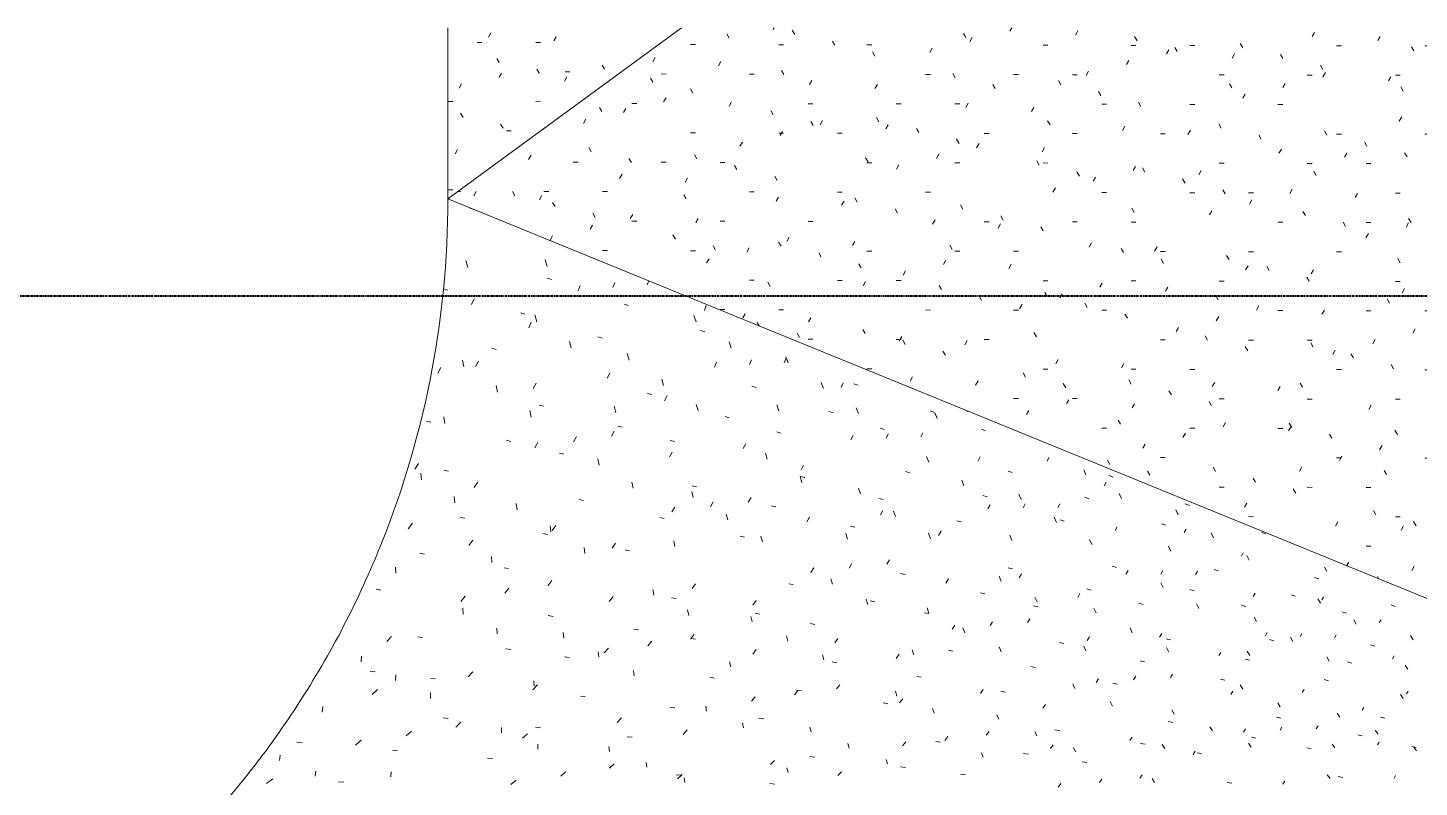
# Model space of a CAD drawing. Header units: millimetres. Extents: x -44657 to 28812, y -28146 to 16565.
# Drawn here: x -5816 to 3784, y 11326 to 16565 of the extents above; entities that cross this region are included whole.
import ezdxf

# ---------------------------------------------------------------- set-up
doc = ezdxf.new("R2010")
doc.units = ezdxf.units.MM
doc.linetypes.add('Center', pattern=[31.75, 6.35, -4.7625, 15.875, -4.7625])
for name, color, linetype, lineweight in [('A-FLOR', 192, 'Continuous', 9), ('A-FLOR-PATT', 8, 'Continuous', 9), ('C-PROP-LINE', 91, 'Center', 40)]:
    doc.layers.add(name, color=color, linetype=linetype, lineweight=lineweight)

# ---------------------------------------------------------------- blocks, each defined once
blk = doc.blocks.new('FP_6-NEW PROPOSED GROUND STOREY PLAN _White Box_')
at = {"layer": 'A-FLOR-PATT', "color": 255, "lineweight": 5}
for p, q in [((-2765.8, 15321.2), (-2736.8, 15310.9)), ((-2780.3, 14910.2), (-2793.9, 14958.7)), ((-2232.2, 14918.6), (-2247.4, 14965.8)), ((-2231.7, 14837.5), (-2202.6, 14827.7)), ((-2004.8, 14786.6), (-2019.2, 14750.1)), ((-1766, 14808.8), (-1779.5, 14773.1)), ((-1531.9, 14819.4), (-1542.1, 14791.9)), ((-2948.3, 14763.7), (-2919, 14754.7)), ((-2737.1, 14695.7), (-2754.3, 14656.8)), ((-2415.3, 14598.9), (-2386.1, 14589.8)), ((-1702.6, 14658.5), (-1673.5, 14648.6)), ((-1135.1, 14648.2), (-1148.1, 14614.6)), ((-2342.6, 14533.2), (-2359.5, 14495.5)), ((-2304, 14537), (-2316.8, 14583.7)), ((-1204.7, 14535.9), (-1220.2, 14579.9)), ((-2066.7, 14355.8), (-2079.1, 14401.5)), ((-1883, 14432), (-1853.7, 14422.8)), ((-1173.8, 14477.3), (-1144.7, 14467.3)), ((-2614.6, 14354.3), (-2585.1, 14345.8)), ((-1667.8, 14272.2), (-1680.9, 14316.8)), ((-962.2, 14354), (-977.4, 14397.2)), ((-2966.7, 14221.1), (-2987.8, 14181.7)), ((-2807.7, 14225.5), (-2817.2, 14272.5)), ((-2706.3, 14264.5), (-2726.2, 14225.8)), ((-1063.8, 14257), (-1078.7, 14223.4)), ((-823, 14273.7), (-837.2, 14240.9)), ((-584.1, 14286.2), (-597.7, 14254.2)), ((-569.5, 14253.5), (-585, 14295.5)), ((-2309, 14113.9), (-2328.5, 14076.4)), ((-1801.5, 14182.9), (-1818.9, 14147)), ((-1429.6, 14096.2), (-1442.4, 14139.9)), ((-326.9, 14076.8), (-342.1, 14118)), ((-190.1, 14114.3), (-203.7, 14083.6)), ((-2575.1, 14050.6), (-2584.4, 14096.7)), ((-1541.2, 14042.5), (-1511.7, 14033.8)), ((-1405.6, 14027), (-1422.7, 13992.3)), ((-820, 14091.9), (-790.8, 14082.4)), ((-117, 14108.6), (-88, 14098.4)), ((-2342.2, 13879.4), (-2351.4, 13924.5)), ((-2287.4, 13961.5), (-2257.6, 13953.6)), ((-1760.1, 13909.4), (-1771.2, 13953.4)), ((-1191.4, 13923.7), (-1204, 13966.6)), ((-633.6, 13921.9), (-647.5, 13963.5)), ((-84.6, 13903.7), (-99.6, 13943.9)), ((411.1, 13921.1), (440.1, 13910.7)), ((667.5, 13921.9), (664.5, 13915.5)), ((-3065.6, 13850.4), (-3035.2, 13843.2)), ((-2939.8, 13834), (-2946.8, 13880.1)), ((-1005.7, 13883.4), (-976.3, 13874.6)), ((-289.3, 13918.6), (-260.2, 13909.1)), ((457.9, 13868.7), (442.1, 13907.6)), ((-2031.3, 13744.6), (-2052.1, 13708.2)), ((-1770.3, 13782.2), (-1790, 13746.5)), ((-1745, 13816.4), (-1715.2, 13808.4)), ((-649.2, 13776.2), (-619.8, 13767.3)), ((-122.1, 13752.8), (-137.1, 13722.1)), ((64.2, 13802), (93.4, 13792.3)), ((119.8, 13763.9), (105.3, 13734)), ((359.7, 13770.9), (345.8, 13741.8)), ((763, 13794.9), (792.1, 13784.4)), ((-2514.1, 13719), (-2483.8, 13711.7)), ((-2296.5, 13703.4), (-2318.5, 13666.4)), ((-1370.5, 13638.1), (-1389.6, 13603.7)), ((-1384, 13718.5), (-1354.2, 13710.4)), ((-862, 13695.6), (-879.3, 13662.6)), ((-3120.3, 13558.5), (-3146.3, 13519.6)), ((-2147.2, 13630.3), (-2117, 13622.9)), ((-1874.8, 13548), (-1883.8, 13591.1)), ((-714.2, 13589.8), (-726.7, 13630.7)), ((-464.1, 13546.3), (-480.9, 13514.5)), ((399.6, 13568.1), (384.9, 13606.5)), ((754.2, 13605.6), (740.5, 13577.8)), ((1229.4, 13600.9), (1216.3, 13574.7)), ((-3099.9, 13446), (-3104.5, 13491.1)), ((-2945.5, 13512.9), (-2914.7, 13506.3)), ((-474.9, 13428.3), (-487.4, 13468.2)), ((-483.5, 13469.8), (-453.9, 13461.5)), ((240.8, 13504.1), (270.1, 13495)), ((642.1, 13405.6), (627.3, 13443.2)), ((947.2, 13506.2), (976.3, 13496.3)), ((1485, 13480.2), (1469, 13516)), ((1642.7, 13475.2), (1671.7, 13464.6)), ((-2712.3, 13430.3), (-2737.6, 13392.6)), ((-1639.9, 13387.8), (-1648.9, 13430)), ((-1224.7, 13324.7), (-1234.7, 13365.9)), ((-1232.6, 13404.6), (-1202.5, 13397)), ((-71.5, 13349.1), (-84.7, 13388)), ((1037.5, 13309.8), (1022.4, 13346.3)), ((1623.5, 13430.3), (1610.5, 13405.4)), ((1729.2, 13317.3), (1713.2, 13352.2)), ((-2870.5, 13287.7), (-2875.1, 13331.8)), ((-2439.8, 13240.1), (-2445.7, 13283.3)), ((-2013.3, 13309.7), (-1982.7, 13302.9)), ((-1351.4, 13258.3), (-1372.6, 13224.3)), ((-1086.7, 13293.6), (-1106.8, 13260.2)), ((-826.1, 13325.3), (-845.2, 13292.6)), ((-685.7, 13266.4), (-655.6, 13258.7)), ((55.4, 13317.8), (85, 13309.4)), ((773.8, 13338), (803.1, 13328.8)), ((823.2, 13273.9), (808.5, 13246.2)), ((1065, 13279.4), (1050.9, 13252.5)), ((1305.1, 13280.9), (1291.3, 13254.8)), ((1476.4, 13325.9), (1505.5, 13315.9)), ((2170.3, 13280.6), (2199.4, 13269.8)), ((-2832.2, 13186.9), (-2800.9, 13180.8)), ((-1456.2, 13185.1), (-1425.6, 13178.2)), ((-986.9, 13169.7), (-997.1, 13209.9)), ((-423.3, 13187.8), (-441.7, 13156.3)), ((84.1, 13233.7), (67.4, 13203.7)), ((169.8, 13192.7), (156.6, 13230.7)), ((593.4, 13163.7), (622.9, 13155.2)), ((1281.2, 13152.6), (1265.9, 13188.1)), ((1306.1, 13169.8), (1335.4, 13160.5)), ((2120.7, 13204.4), (2104.6, 13238.2)), ((-3162.5, 13146.9), (-3191.3, 13108.8)), ((-2262.9, 13075.5), (-2231.6, 13069.3)), ((-2206.8, 13086.9), (-2212.8, 13129)), ((-2172.8, 13131.4), (-2197.7, 13095.6)), ((-900.6, 13058.5), (-870.1, 13051.4)), ((-747.8, 13018.3), (-758.2, 13057.5)), ((-160.9, 13036.7), (-172.9, 13074.9)), ((-140, 13126.2), (-110, 13118.4)), ((412.1, 13039.9), (398.8, 13077)), ((484.6, 13090.9), (468.4, 13062.2)), ((973.5, 13027.4), (959, 13063.3)), ((1700.7, 13122.2), (1687.2, 13097.3)), ((2005.4, 13143.5), (2034.4, 13133.4)), ((2175.7, 13106.5), (2162.7, 13083.3)), ((2365.3, 13046.7), (2349.2, 13079.6)), ((2698, 13083.8), (2727, 13072.9)), ((-2746.1, 13030.2), (-2774, 12993.3)), ((-1972.1, 12937.4), (-1978.4, 12978.5)), ((-1760.3, 13009.5), (-1784.3, 12974.9)), ((-1695.3, 12962.1), (-1664.2, 12955.8)), ((-1350.8, 12985), (-1359.3, 13025.2)), ((1525.5, 12998.9), (1510.1, 13033.5)), ((2070.3, 12954), (2054.4, 12987.3)), ((-3112.2, 12939.4), (-3080.1, 12933.9)), ((-2613.7, 12876.1), (-2617.6, 12918.1)), ((-130.3, 12867.9), (-149.2, 12837.5)), ((128.8, 12893.8), (110.9, 12864.1)), ((2570.4, 12942.5), (2557.6, 12920.5)), ((2610.3, 12892.4), (2594, 12924.4)), ((-3277.9, 12801.7), (-3279.1, 12844.4)), ((-2530.6, 12838.9), (-2498.7, 12833.3)), ((-393.4, 12838.4), (-413.4, 12807.4)), ((205.9, 12799.1), (236.3, 12791.9)), ((900.7, 12745.2), (886.8, 12780.4)), ((947.8, 12839.5), (977.6, 12831.6)), ((1039.6, 12797.1), (1023.9, 12770.1)), ((1666.5, 12849.3), (1696, 12840.5)), ((1774.9, 12820.4), (1761, 12795.6)), ((2015.7, 12820.3), (2002.2, 12796.3)), ((2254.8, 12816.2), (2241.6, 12793)), ((2369, 12827.1), (2398.2, 12817.6)), ((3062.3, 12772.3), (3091.3, 12761.9)), ((3147.7, 12814), (3131.4, 12844.6)), ((-3412.9, 12690.8), (-3380.1, 12685.9)), ((-2496.3, 12698.6), (-2525.1, 12663.1)), ((-2200.5, 12750.8), (-2227.7, 12715.8)), ((-1497, 12649.5), (-1503.9, 12688.6)), ((-1209.4, 12729.4), (-1232.8, 12696.6)), ((-565.8, 12729.4), (-534.8, 12722.9)), ((-264.8, 12726.4), (-275.7, 12763.7)), ((535.4, 12762.7), (518.2, 12734.2)), ((1489.9, 12693.1), (1519.7, 12685)), ((2017, 12702.2), (2001.2, 12735)), ((2201.8, 12688.9), (2231.2, 12680)), ((-2798.3, 12643.4), (-2828.6, 12607.5)), ((-1778.5, 12640.3), (-1804.7, 12606.5)), ((-1373.9, 12632.1), (-1342.2, 12626.3)), ((-791.7, 12613.9), (-814.2, 12582.3)), ((-20.5, 12585.9), (-31.8, 12622.3)), ((-3.6, 12610.2), (27.2, 12603.5)), ((757, 12666.4), (787.3, 12659.1)), ((1123.6, 12576.9), (1153.8, 12569.4)), ((1147.3, 12603.3), (1133, 12637.5)), ((1443.2, 12660.9), (1428.2, 12635.1)), ((1850.7, 12594.4), (1880.4, 12586.2)), ((2264.6, 12559.2), (2248.5, 12591.1)), ((2558.2, 12580.8), (2587.5, 12571.9)), ((2652, 12664.1), (2639.2, 12642.1)), ((2899.6, 12652.6), (2928.8, 12643)), ((3102.2, 12594.5), (3085.5, 12624.7)), ((3124.9, 12637.4), (3112.4, 12617.1)), ((3590.3, 12583.5), (3619.4, 12573)), ((-2812.9, 12519), (-2814.9, 12559.6)), ((-2225.1, 12509.1), (-2192.5, 12504)), ((-1256.1, 12511), (-1263.5, 12549.2)), ((-818.1, 12466.8), (-826.7, 12504)), ((-798.7, 12525.9), (-767.1, 12520)), ((370.2, 12529.5), (401, 12522.8)), ((400.4, 12526.7), (388.1, 12562.1)), ((1097.4, 12487.3), (1080.9, 12460.6)), ((1554.8, 12528.4), (1539.7, 12561.6)), ((2662.5, 12468), (2645.9, 12498.8)), ((3253, 12535.1), (3282.2, 12525.4)), ((-2576.7, 12383.2), (-2579.1, 12422.7)), ((-2117.9, 12353), (-2121.9, 12391.7)), ((-1634.7, 12415.4), (-1602.3, 12410.2)), ((-416.3, 12453.9), (-384.8, 12448)), ((580.2, 12443.6), (561.9, 12415.6)), ((648.6, 12391.3), (635.8, 12425.7)), ((840.7, 12467.2), (823.4, 12439.9)), ((1804.4, 12391.5), (1789, 12423.8)), ((2007.2, 12385.7), (1993, 12361.6)), ((2735.7, 12392.1), (2722.9, 12370.2)), ((2974.4, 12386.4), (2962, 12365.3)), ((3349.5, 12450.8), (3332.5, 12480.1)), ((3520.7, 12480), (3508.5, 12460.9)), ((-3306, 12365.8), (-3340.1, 12329.8)), ((-3125.4, 12362.3), (-3091.9, 12357.9)), ((-1511.4, 12333.4), (-1538, 12300.9)), ((-1218.5, 12379.5), (-1243.8, 12347.5)), ((-1242.4, 12351.9), (-1210, 12346.7)), ((-572.6, 12333.3), (-581.7, 12369.5)), ((-227.4, 12352.3), (-248.9, 12322.5)), ((899.2, 12259.4), (885.8, 12292.8)), ((1301.3, 12324.1), (1332, 12317.2)), ((1484.9, 12266.2), (1470.1, 12298.6)), ((1508.2, 12362.7), (1492.6, 12337.2)), ((2037.3, 12348.9), (2067.4, 12341.3)), ((2056.2, 12258.2), (2040.2, 12289.5)), ((2750.4, 12343.5), (2780.1, 12335.1)), ((2912.4, 12330.1), (2895.3, 12360)), ((3211.5, 12376.8), (3199.4, 12356.5)), ((3447.6, 12306.6), (3476.9, 12297.5)), ((3741.7, 12342.8), (3724.5, 12371)), ((-3515.4, 12190.3), (-3513.8, 12230.2)), ((-2517.9, 12280.8), (-2484.6, 12276.3)), ((-2114.3, 12225.4), (-2081.1, 12220.8)), ((-1876.3, 12221.9), (-1880.8, 12259.6)), ((-1810.2, 12284.3), (-1838.4, 12251.4)), ((-790.4, 12275.2), (-814.4, 12244.3)), ((-324.4, 12203.3), (-334.1, 12238.6)), ((195.9, 12243), (175.5, 12214.4)), ((296.8, 12238.3), (285.1, 12272.6)), ((535.7, 12270.4), (567.1, 12264.2)), ((1857.8, 12198.1), (1888.4, 12191.1)), ((2414.6, 12255.9), (2401.2, 12233)), ((2583.7, 12209.5), (2613.8, 12201.7)), ((2615.1, 12234.9), (2598.2, 12265.1)), ((3164, 12195.8), (3146.5, 12224.8)), ((3611, 12231.2), (3599.3, 12212.1)), ((-3454.4, 12124.2), (-3420, 12120.3)), ((-3278.6, 12062.5), (-3277.6, 12101.3)), ((-2745.4, 12120.7), (-2778.4, 12086.6)), ((-1631.6, 12094.6), (-1636.7, 12131.3)), ((-966.5, 12155.2), (-974.1, 12191.2)), ((-266, 12189.5), (-233.9, 12184.1)), ((1104.4, 12157.6), (1135.6, 12151.4)), ((2082.3, 12105.8), (2067.7, 12082.1)), ((3288.9, 12190.2), (3318.5, 12181.7)), ((3705.1, 12140.8), (3687.2, 12168.5)), ((-3038.3, 12076.6), (-3004, 12072.6)), ((-2300.2, 12031.2), (-2331.8, 11998.2)), ((-2321.6, 12022), (-2324.1, 12059.3)), ((-1110.4, 12083.5), (-1077.4, 12078.7)), ((-213.9, 12032.5), (-236.8, 12003.5)), ((316.8, 12089.6), (348.8, 12084)), ((1408.2, 12006.4), (1393.6, 12037.9)), ((1572, 12073.6), (1555.9, 12048.5)), ((1671.1, 12042.9), (1702.2, 12036.6)), ((1829, 12091.5), (1813.7, 12067)), ((2412.7, 12070.2), (2443.2, 12063.1)), ((2566.6, 12002.3), (2549.4, 12031.7)), ((3128.8, 12067.9), (3158.8, 12060.1)), ((-3403.7, 11998.9), (-3440.3, 11964.2)), ((-3038.5, 11938.3), (-3038.1, 11976)), ((-2003.5, 11954.2), (-1969.5, 11950.1)), ((-797.6, 11949.3), (-823.2, 11919.4)), ((-502.8, 11992.4), (-527, 11962.9)), ((-511.4, 11995.9), (-478.5, 11991)), ((85.2, 11906.4), (117.9, 11901.5)), ((180.7, 11954.3), (169.7, 11987.6)), ((221, 11934.3), (199.4, 11906.4)), ((775.8, 11999.7), (756.6, 11972.8)), ((897.4, 11987.8), (929.3, 11982.1)), ((1667, 11885.2), (1651.7, 11915.8)), ((2497.9, 11987.5), (2484.3, 11965)), ((2825.7, 11879.6), (2807.8, 11908.2)), ((2989.8, 11999.3), (2977.4, 11978.1)), ((3673.3, 11937.9), (3654.6, 11965)), ((3708.3, 11988.9), (3697.2, 11969.9)), ((-3784.2, 11844.1), (-3780.7, 11882.2)), ((-1386.4, 11878.5), (-1352.5, 11874.3)), ((-1132.5, 11850.6), (-1139, 11885.3)), ((438.1, 11835.1), (426.4, 11867.4)), ((883.1, 11794.1), (870, 11825.5)), ((1205.4, 11896.5), (1187.4, 11870.8)), ((2093.3, 11829.8), (2076.9, 11859.4)), ((3236.9, 11808.8), (3218.2, 11836.4)), ((3401.5, 11875.9), (3390, 11855.9)), ((3517.7, 11808.3), (3548, 11801)), ((-3168.6, 11712.5), (-3205.7, 11679.5)), ((-2951.3, 11804), (-2916.2, 11800.5)), ((-2828.8, 11773.5), (-2864, 11740.7)), ((-2547.6, 11700.7), (-2548.6, 11736.4)), ((-2314.2, 11739.6), (-2279.2, 11736)), ((-1719.8, 11803.9), (-1750, 11772.8)), ((-1266.5, 11720.1), (-1295.2, 11690.1)), ((-877.7, 11734), (-884.9, 11767.7)), ((-772, 11801), (-738.3, 11796.6)), ((-410.5, 11706.5), (-419.4, 11739.3)), ((1270.9, 11722), (1303.4, 11716.9)), ((2052.2, 11778.3), (2083.9, 11772.5)), ((2357, 11713.4), (2339.8, 11742.1)), ((2584.8, 11728), (2571.2, 11705.8)), ((2799, 11807.7), (2829.9, 11801.1)), ((2837.3, 11740.2), (2824.4, 11718.7)), ((3086.1, 11749), (3073.9, 11728.1)), ((3500.1, 11691.1), (3480.6, 11717.8)), ((-3959.6, 11635.4), (-3923.2, 11632.4)), ((-3516.3, 11649.5), (-3555.3, 11616.2)), ((-2368.8, 11694.4), (-2402.5, 11662.6)), ((-2296.3, 11587.3), (-2298.2, 11622)), ((-1680.1, 11673.4), (-1645.3, 11669.8)), ((-149.3, 11594.5), (-159.1, 11626.3)), ((242.2, 11638.1), (219.6, 11611)), ((448.6, 11640.6), (482.1, 11636.1)), ((531.9, 11675.3), (510.6, 11648.6)), ((815.9, 11709.6), (795.9, 11683.4)), ((1146.1, 11679.7), (1132.2, 11710.1)), ((1258, 11617.3), (1239.4, 11592.3)), ((1802.8, 11671.2), (1786.4, 11647.2)), ((1860.2, 11627.1), (1892.5, 11621.8)), ((2028.1, 11591.3), (2011.6, 11620)), ((2624.1, 11600.6), (2606, 11628.4)), ((2626.5, 11670.8), (2658, 11664.8)), ((3202.8, 11596), (3183.5, 11622.8)), ((3360.2, 11687.1), (3391, 11680.4)), ((3507.1, 11637), (3496, 11617.2)), ((-4079.6, 11510.5), (-4074.4, 11546.8)), ((-3300.6, 11581.6), (-3264.4, 11578.6)), ((-2644.9, 11526.2), (-2608.9, 11523.1)), ((-1803.6, 11572.1), (-1807.3, 11606.1)), ((-420.8, 11536.1), (-386.3, 11532.2)), ((776, 11533.3), (763.2, 11563.6)), ((1054.9, 11557.7), (1088.2, 11553.1)), ((1412.8, 11568.7), (1398, 11598.2)), ((2239.2, 11574.1), (2224.1, 11551.3)), ((2251.7, 11562.7), (2284, 11557.4)), ((3008.1, 11598), (3039.6, 11591.9)), ((3733.3, 11605.6), (3764.1, 11598.8)), ((3766.4, 11576.9), (3746.1, 11602.7)), ((-3832.9, 11401), (-3828.5, 11436.2)), ((-3311.4, 11397), (-3309.1, 11431.6)), ((-2105.6, 11431.4), (-2139.3, 11401.2)), ((-1771.2, 11486.3), (-1803.2, 11456.4)), ((-1545.3, 11463.2), (-1549.9, 11496.1)), ((-664.2, 11510.3), (-691.2, 11482.1)), ((-569.8, 11427.1), (-578, 11458.6)), ((-202.4, 11432.2), (-227.7, 11405)), ((115.8, 11485.9), (105.2, 11516.8)), ((204.5, 11464.8), (238.8, 11460.8)), ((1457.7, 11501.5), (1490.9, 11496.8)), ((-4126.1, 11383.3), (-4169.3, 11350.5)), ((-3672, 11361.8), (-3634.8, 11359.3)), ((-2447.7, 11374.4), (-2483.2, 11344)), ((-1343.2, 11410.7), (-1307.6, 11407.4)), ((-1302.2, 11412.7), (-1332.5, 11383.8)), ((-1282.7, 11357.6), (-1288.3, 11389.6)), ((-697.2, 11350.4), (-661.7, 11347.1)), ((619.7, 11416.3), (653.9, 11412.3)), ((1311.6, 11350), (1292.3, 11325.8)), ((1595.4, 11381.5), (1577.4, 11357.7)), ((1873.5, 11410.1), (1856.7, 11386.8)), ((1957.9, 11357.1), (1941.2, 11384.8)), ((2459.5, 11357.4), (2492.4, 11352.6)), ((2856.3, 11366.4), (2843, 11345.2)), ((3169.2, 11385.4), (3149.2, 11411.3)), ((3226.1, 11398.2), (3258.2, 11392.7)), ((3621.2, 11406.5), (3610.5, 11387.2))]:
    blk.add_line(p, q, dxfattribs=at)
blk = doc.blocks.new('Family - ___-859459-NEW PROPOSED GROUND STOREY PLAN _White Box_')
at = {"layer": 'C-PROP-LINE'}
blk.add_line((-41396.8, 14716.2), (6152.4, 14716.2), dxfattribs=at)

msp = doc.modelspace()

# ---------------------------------------------------------------- hatches: boundary and pattern name
at = {"layer": 'A-FLOR-PATT', "lineweight": 5}
h = msp.add_hatch(dxfattribs=at)
h.set_pattern_fill('FP_35', color=255, style=0, pattern_type=2)
h.set_pattern_definition([(359.8985, (-27.74, -8.36), (810.4225, 201.7102), [33.43, -574.388, -3849.51]), (359.8985, (-27.74, -8.36), (810.4225, 201.7102), [-607.818, 33.43, -574.388, -3241.694]), (359.8985, (-27.74, -8.36), (810.4225, 201.7102), [-1215.635, 33.43, -1182.205, -2026.06]), (359.8985, (-27.74, -8.36), (810.4225, 201.7102), [-2431.27, 33.43, -574.388, -1418.24]), (359.8985, (-27.74, -8.36), (810.4225, 201.7102), [-3039.088, 33.43, -371.782, -1013.03]), (359.8985, (-27.74, -8.36), (810.4225, 201.7102), [-3444.3, 33.43, -979.6]), (119.909, (276.17, 92.68), (-580.6755, 603.1705), [33.522, -575.977, -3860.16]), (119.909, (276.17, 92.68), (-580.6755, 603.1705), [-609.5, 33.522, -575.977, -3250.66]), (119.909, (276.17, 92.68), (-580.6755, 603.1705), [-1218.998, 33.522, -1185.476, -2031.663]), (119.909, (276.17, 92.68), (-580.6755, 603.1705), [-2437.996, 33.522, -575.977, -1422.164]), (119.909, (276.17, 92.68), (-580.6755, 603.1705), [-3047.495, 33.522, -372.81, -1015.832]), (119.909, (276.17, 92.68), (-580.6755, 603.1705), [-3453.828, 33.522, -982.31]), (240.041, (377.47, 498.79), (-229.7455, -804.885), [33.47, -575.095, -3854.253]), (240.041, (377.47, 498.79), (-229.7455, -804.885), [-608.566, 33.47, -575.095, -3245.687]), (240.041, (377.47, 498.79), (-229.7455, -804.885), [-1217.132, 33.47, -1183.66, -2028.554]), (240.041, (377.47, 498.79), (-229.7455, -804.885), [-2434.265, 33.47, -575.095, -1419.988]), (240.041, (377.47, 498.79), (-229.7455, -804.885), [-3042.83, 33.47, -372.24, -1014.277]), (240.041, (377.47, 498.79), (-229.7455, -804.885), [-3448.542, 33.47, -980.806])])
h.paths.add_polyline_path([(4678.4, 12285.3), (4678.4, 16564.9), (-1305, 16564.9), (-2917.8, 15385.3), (4638.2, 12301.7)])
h = msp.add_hatch(dxfattribs=at)
h.set_pattern_fill('FP_37', color=255, style=0, pattern_type=2)
h.set_pattern_definition([(0.0408, (-87.6, 6.38), (808.8582, 203.7706), [33.365, -573.278, -3842.078]), (0.0408, (-87.6, 6.38), (808.8582, 203.7706), [-606.644, 33.365, -573.278, -3235.434]), (0.0408, (-87.6, 6.38), (808.8582, 203.7706), [-1213.288, 33.365, -1179.922, -2022.146]), (0.0408, (-87.6, 6.38), (808.8582, 203.7706), [-2426.576, 33.365, -573.278, -1415.502]), (0.0408, (-87.6, 6.38), (808.8582, 203.7706), [-3033.22, 33.365, -371.064, -1011.073]), (0.0408, (-87.6, 6.38), (808.8582, 203.7706), [-3437.65, 33.365, -977.708]), (119.89, (215.72, 108.2), (-579.5494, 601.8803), [33.476, -575.187, -3854.867]), (119.89, (215.72, 108.2), (-579.5494, 601.8803), [-608.663, 33.476, -575.187, -3246.204]), (119.89, (215.72, 108.2), (-579.5494, 601.8803), [-1217.327, 33.476, -1183.85, -2028.878]), (119.89, (215.72, 108.2), (-579.5494, 601.8803), [-2434.653, 33.476, -575.187, -1420.214]), (119.89, (215.72, 108.2), (-579.5494, 601.8803), [-3043.316, 33.476, -372.3, -1014.44]), (119.89, (215.72, 108.2), (-579.5494, 601.8803), [-3449.092, 33.476, -980.962]), (240.13, (316.82, 514.65), (-229.3056, -805.6483), [33.497, -575.54, -3857.238]), (240.13, (316.82, 514.65), (-229.3056, -805.6483), [-609.038, 33.497, -575.54, -3248.2]), (240.13, (316.82, 514.65), (-229.3056, -805.6483), [-1218.075, 33.497, -1184.578, -2030.125]), (240.13, (316.82, 514.65), (-229.3056, -805.6483), [-2436.15, 33.497, -575.54, -1421.088]), (240.13, (316.82, 514.65), (-229.3056, -805.6483), [-3045.188, 33.497, -372.528, -1015.063]), (240.13, (316.82, 514.65), (-229.3056, -805.6483), [-3451.213, 33.497, -981.566])])
h.paths.add_polyline_path([(-2917.8, 15385.3), (-1305, 16564.9), (-2917.8, 16564.9)])

# ---------------------------------------------------------------- linework, layer by layer
at = {"layer": 'A-FLOR', "color": 254}
for p, q in [((-2917.8, 15385.3), (-2917.8, 16564.9)), ((-1305, 16564.9), (-2917.8, 15385.3)), ((-2917.8, 15385.3), (4678.4, 12285.3))]:
    msp.add_line(p, q, dxfattribs=at)
msp.add_open_spline([(-5646.9, 10142.7), (-5342, 10356.3), (-4733.5, 10866.8), (-3962.1, 11806.7), (-3366.9, 12920.3), (-3000.3, 14128.8), (-2917.8, 14966.1), (-2917.8, 15385.3)], degree=3, knots=[-0.6111111, -0.6111111, -0.6111111, -0.6111111, -0.5, -0.375, -0.25, -0.125, 0, 0, 0, 0], dxfattribs=at)

# ---------------------------------------------------------------- block references
msp.add_blockref('FP_6-NEW PROPOSED GROUND STOREY PLAN _White Box_', (0, 0), dxfattribs=at)
at = {"layer": 'C-PROP-LINE'}
msp.add_blockref('Family - ___-859459-NEW PROPOSED GROUND STOREY PLAN _White Box_', (0, 0), dxfattribs=at)

doc.saveas('drawing.dxf')
